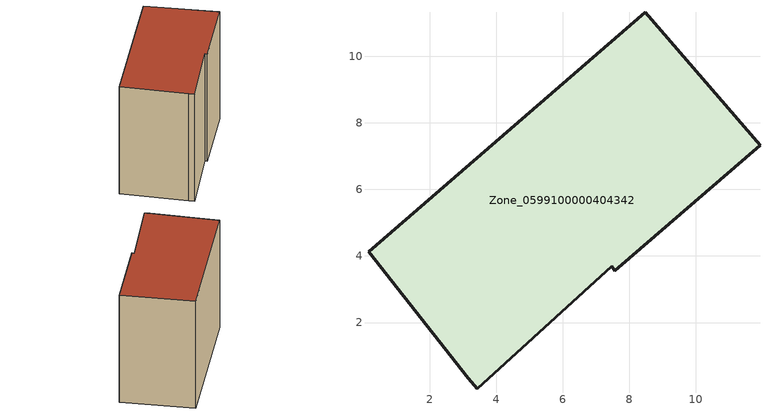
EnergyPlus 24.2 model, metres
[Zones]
Zone_0599100000404342
 floor ground (C_G): 7.48,3.7 3.44,0.01 3.16,0.33 0.17,4.12 8.47,11.32 11.92,7.33 7.56,3.55 z1.09
 wall outside (C_F): 3.16,0.33 3.44,0.01 7.48,3.7 7.56,3.55 11.92,7.33 8.47,11.32 0.17,4.12 3.16,0.33 z1.09:9.54
 roof outside (C_R): 3.44,0.01 7.48,3.7 7.56,3.55 11.92,7.33 8.47,11.32 0.17,4.12 3.16,0.33 z9.54
[BUILDING]
Pand.0599100000404342: North Axis=0; Terrain=City; Loads Convergence Tolerance Value=0.04; Temperature Convergence Tolerance Value=0.4; Solar Distribution=FullExterior; Maximum Number of Warmup Days=25; Minimum Number of Warmup Days=1
[Site:Location]
Rotterdam.The.Hague.AP_ZH_NLD Design_Conditions: Latitude=51.96; Longitude=4.45; Time Zone=1; Elevation=-4.5
[SITE:GROUNDTEMPERATURE:BUILDINGSURFACE]
18, 18, 18, 18, 18, 18, 18, 18, 18, 18, 18, 18
[MATERIAL] Thermal Absorptance=0.9; Solar Absorptance=0.7; Visible Absorptance=0.7
Name | Roughness | Thickness | Conductivity | Density | Specific Heat
G.TI.1992-2005 | MediumSmooth | 0.15 | 0.06 | 540 | 1210
F.TI.1992-2005 | Rough | 0.3 | 0.12 | 1920 | 840
R.TI.1992-2005 | MediumRough | 0.2 | 0.08 | 1500 | 1000
[CONSTRUCTION]
C_G: G.TI.1992-2005
C_F: F.TI.1992-2005
C_R: R.TI.1992-2005
[ZONE]
Zone_0599100000404342: Type=1; Multiplier=1; Ceiling Height=Autocalculate; Volume=Autocalculate; Floor Area=autocalculate; Part of Total Floor Area=Yes
[ZONEINFILTRATION:DESIGNFLOWRATE]
Infil_Zone_0599100000404342: Zone or ZoneList or Space or SpaceList=Zone_0599100000404342; Schedule=AlwaysOn; Design Flow Rate Calculation Method=Flow/Area; Flow Rate per Floor Area=0.0015; Constant Term Coefficient=1; Temperature Term Coefficient=0; Velocity Term Coefficient=0; Velocity Squared Term Coefficient=0
[HVACTEMPLATE:ZONE:IDEALLOADSAIRSYSTEM]
Zone_0599100000404342: Maximum Heating Supply Air Temperature=50; Minimum Cooling Supply Air Temperature=13; Maximum Heating Supply Air Humidity Ratio=0.0156; Minimum Cooling Supply Air Humidity Ratio=0.0077; Heating Limit=NoLimit; Cooling Limit=NoLimit; Dehumidification Control Type=ConstantSensibleHeatRatio; Cooling Sensible Heat Ratio=0.7; Dehumidification Setpoint=60; Humidification Control Type=None; Humidification Setpoint=30; Outdoor Air Method=None; Outdoor Air Flow Rate per Person=0.00944; Outdoor Air Flow Rate per Zone Floor Area=0; Outdoor Air Flow Rate per Zone=0; Demand Controlled Ventilation Type=None; Outdoor Air Economizer Type=NoEconomizer; Heat Recovery Type=None; Sensible Heat Recovery Effectiveness=0.7; Latent Heat Recovery Effectiveness=0.65
[ZONECONTROL:THERMOSTAT]
ThermostatControl_Zone_0599100000404342: Zone or ZoneList=Zone_0599100000404342; Control Type Schedule=DualSetpointControlType; Control 1=Thermostat_Zone_0599100000404342; Temperature Difference Between Cutout And Setpoint=0
[THERMOSTATSETPOINT:DUALSETPOINT]
Thermostat_Zone_0599100000404342: Heating Setpoint Temperature Schedule=HeatingSetpoint_Zone_0599100000404342; Cooling Setpoint Temperature Schedule=CoolingSetpoint_Zone_0599100000404342
[SCHEDULE:COMPACT]
HeatingSetpoint_Zone_0599100000404342: Through: 12/31, For: AllDays, Until: 24:00, 21
CoolingSetpoint_Zone_0599100000404342: Through: 12/31, For: AllDays, Until: 24:00, 24
DualSetpointControlType: Through: 12/31, For: AllDays, Until: 24:00, 4
AlwaysOn: Through: 12/31, For: AllDays, Until: 24:00, 1
